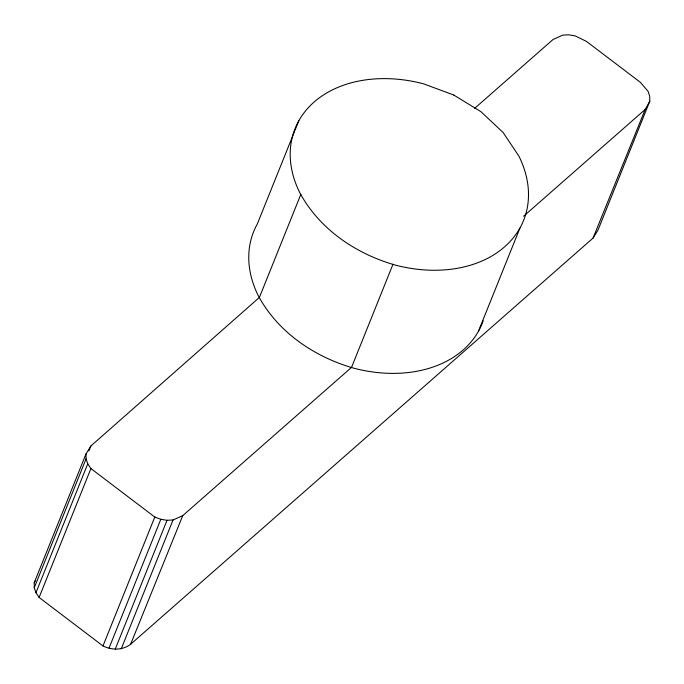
<?xml version="1.0" encoding="UTF-8"?>
<svg xmlns="http://www.w3.org/2000/svg" width="684" height="684" viewBox="0 0 684 684"><rect width="100%" height="100%" fill="white"/><g stroke="black" fill="none" stroke-linecap="round" stroke-linejoin="round"><path stroke-width="1.03" d="M474.67 108.337L553.074 39.467L562.778 35.123L568.772 34.824L574.996 35.825L586.436 41.382L640.446 82.388L648.056 91.305L649.732 96.299L649.8 101.206L597.987 230.098L593.062 238.075L130.601 644.294C122.496 650.441 111.843 650.296 102.985 645.944L39.108 597.448L35.944 592.703L34.268 587.71L34.2 582.811L86.013 453.911L90.929 445.934L259.416 297.42L300.866 194.299M34.268 587.71L86.081 458.819L86.013 453.911M35.944 592.703L87.757 463.812L86.081 458.819M39.108 597.448L90.921 468.557L87.757 463.812M298.797 120.803L257.338 223.916A123.137 90.647 21.9 0 0 258.321 295.779C277.986 332.339 314.315 356.851 353.628 368.146A123.137 90.647 21.9 0 0 483.152 320.864M102.985 645.944L154.798 517.053L90.921 468.557M109.013 648.176L160.826 519.293L167.041 520.293L173.035 519.985L182.739 515.642L351.542 367.368L392.992 264.255M115.228 649.176L167.041 520.293M121.213 648.877L173.035 519.985M478.475 331.201L519.926 228.08M88.92 450.876L90.929 445.934M130.601 644.294L182.739 515.642M593.062 238.075L645.2 109.423L649.8 101.206M34.2 582.811L35.226 580.981M523.602 216.238L645.2 109.423M154.798 517.053L160.826 519.293M453.774 95.033L423.644 83.858A123.137 90.647 21.9 0 0 299.772 192.666C319.445 229.226 355.774 253.73 395.078 265.024A123.137 90.647 21.9 0 0 518.942 156.226L503.108 132.491L480.878 111.629L453.774 95.033"/></g></svg>
